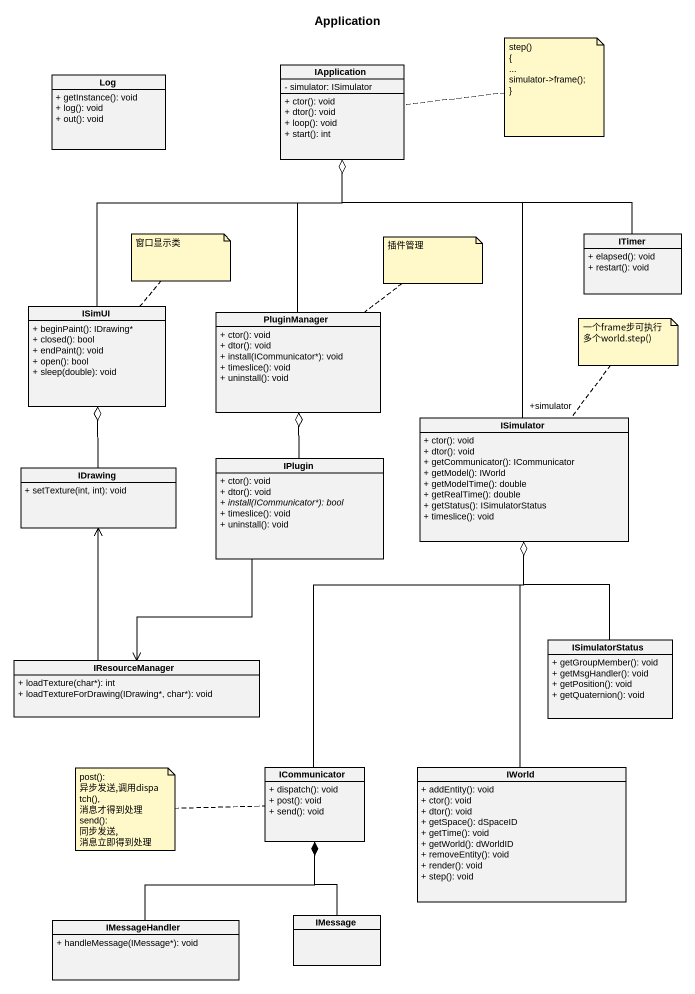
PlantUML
@startuml
title Application
hide circle
hide empty members
skinparam classAttributeIconSize 0
class Log {
  + getInstance(): void
  + log(): void
  + out(): void
}
class IApplication {
  - simulator: ISimulator
  + ctor(): void
  + dtor(): void
  + loop(): void
  + start(): int
}
class ITimer {
  + elapsed(): void
  + restart(): void
}
class ISimUI {
  + beginPaint(): IDrawing*
  + closed(): bool
  + endPaint(): void
  + open(): bool
  + sleep(double): void
}
class PluginManager {
  + ctor(): void
  + dtor(): void
  + install(ICommunicator*): void
  + timeslice(): void
  + uninstall(): void
}
class ISimulator {
  + ctor(): void
  + dtor(): void
  + getCommunicator(): ICommunicator
  + getModel(): IWorld
  + getModelTime(): double
  + getRealTime(): double
  + getStatus(): ISimulatorStatus
  + timeslice(): void
}
class IDrawing {
  + setTexture(int, int): void
}
class IPlugin {
  + ctor(): void
  + dtor(): void
  {abstract} + install(ICommunicator*): bool
  + timeslice(): void
  + uninstall(): void
}
class IResourceManager {
  + loadTexture(char*): int
  + loadTextureForDrawing(IDrawing*, char*): void
}
class ISimulatorStatus {
  + getGroupMember(): void
  + getMsgHandler(): void
  + getPosition(): void
  + getQuaternion(): void
}
class ICommunicator {
  + dispatch(): void
  + post(): void
  + send(): void
}
class IWorld {
  + addEntity(): void
  + ctor(): void
  + dtor(): void
  + getSpace(): dSpaceID
  + getTime(): void
  + getWorld(): dWorldID
  + removeEntity(): void
  + render(): void
  + step(): void
}
class IMessageHandler {
  + handleMessage(IMessage*): void
}
class IMessage
ITimer -left-o IApplication
ISimUI -up-o IApplication
PluginManager -up-o IApplication
ISimulator "+simulator" -up-o IApplication
IDrawing -up-o ISimUI
IPlugin -up-o PluginManager
IPlugin --> IResourceManager
IResourceManager -up-> IDrawing
ISimulatorStatus -up-o ISimulator
ICommunicator -up-o ISimulator
IWorld -up-o ISimulator
IMessageHandler -up-* ICommunicator
IMessage -up-* ICommunicator
note right of IApplication
  step()
  {
  ~...
  simulator->frame();
  ~}
end note
note top of ISimUI : 窗口显示类
note top of PluginManager : 插件管理
note top of ISimulator : 一个frame步可执行多个world.step()
note left of ICommunicator
  post(): 异步发送,调用dispatch(),消息才得到处理
  send(): 同步发送,消息立即得到处理
end note
@enduml
